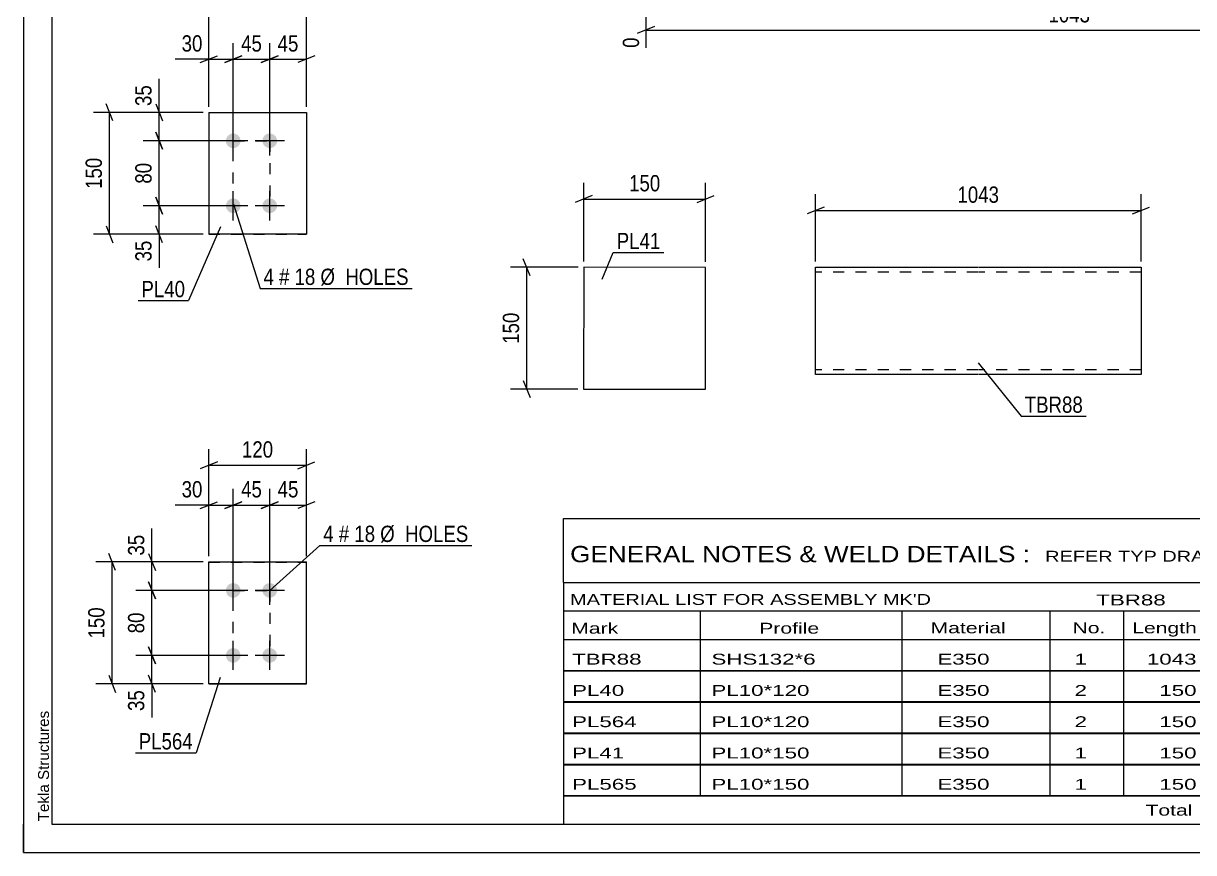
# Model space of a CAD drawing. Header units: millimetres. Extents: x 0 to 420, y 0 to 297.
# Drawn here: x 0 to 205.8, y 0 to 145.8 of the extents above; entities that cross this region are included whole.
import ezdxf

# ---------------------------------------------------------------- set-up
doc = ezdxf.new("R2010")
doc.units = ezdxf.units.MM
doc.linetypes.add('DXK_LINE_DOT2', pattern=[3.9198, 1.9599, -1.9599])
doc.styles.add('Arial', font='ARIAL.TTF', dxfattribs={"height": 0.2})
doc.styles.add('Arial Narrow', font='ARIALN.TTF', dxfattribs={"height": 0.2})

# ---------------------------------------------------------------- blocks, each defined once
blk = doc.blocks.new('Unknown-585758411-1128')
at = {"color": 5, "linetype": 'Continuous'}
for p, q in [((0, 297), (0, 0)), ((5, 292), (5, 5)), ((0, 0), (0, 5)), ((5, 5), (415, 5)), ((0, 0), (420, 0))]:
    blk.add_line(p, q, dxfattribs=at)
at = {"color": 174, "linetype": 'Continuous', "style": 'Arial'}
blk.add_text('Tekla Structures', height=1.9102, rotation=90, dxfattribs=at).set_placement((4.5, 5.5))
blk = doc.blocks.new('Part-585758411-1271 - 1220')
at = {"color": 2, "linetype": 'Continuous'}
for p, q in [((32.61, 51.11), (49.76, 51.11)), ((32.61, 29.68), (32.61, 51.11)), ((49.76, 29.68), (49.76, 51.11)), ((32.61, 29.68), (49.76, 29.68)), ((49.76, 29.68), (32.61, 29.68))]:
    blk.add_line(p, q, dxfattribs=at)
at = {"color": 7, "linetype": 'DXK_LINE_DOT2'}
for p, q in [((32.61, 51.1), (49.76, 51.1)), ((49.76, 51.1), (49.76, 51.11)), ((32.61, 29.68), (32.61, 29.68)), ((32.61, 29.68), (32.61, 29.68)), ((49.76, 29.68), (49.76, 29.68)), ((49.76, 29.68), (49.76, 29.68))]:
    blk.add_line(p, q, dxfattribs=at)
blk = doc.blocks.new('Bolt-585758411-1256 - 1220')
at = {"linetype": 'Continuous'}
for points in [[(36.9, 44.82), (36.63, 44.85), (36.38, 44.93), (36.14, 45.07), (35.94, 45.25), (35.79, 45.46), (35.68, 45.71), (35.62, 45.97), (35.62, 46.24), (35.68, 46.5), (35.79, 46.75), (35.94, 46.97), (36.14, 47.15), (36.38, 47.28), (36.63, 47.36), (36.9, 47.39), (37.17, 47.36), (37.42, 47.28), (37.65, 47.15), (37.85, 46.97), (38.01, 46.75), (38.12, 46.5), (38.18, 46.24), (38.18, 45.97), (38.12, 45.71), (38.01, 45.46), (37.85, 45.25), (37.65, 45.07), (37.42, 44.93), (37.17, 44.85)], [(43.33, 44.82), (43.06, 44.85), (42.8, 44.93), (42.57, 45.07), (42.37, 45.25), (42.21, 45.46), (42.1, 45.71), (42.05, 45.97), (42.05, 46.24), (42.1, 46.5), (42.21, 46.75), (42.37, 46.97), (42.57, 47.15), (42.8, 47.28), (43.06, 47.36), (43.33, 47.39), (43.59, 47.36), (43.85, 47.28), (44.08, 47.15), (44.28, 46.97), (44.44, 46.75), (44.55, 46.5), (44.61, 46.24), (44.61, 45.97), (44.55, 45.71), (44.44, 45.46), (44.28, 45.25), (44.08, 45.07), (43.85, 44.93), (43.59, 44.85)], [(36.9, 33.39), (36.63, 33.42), (36.38, 33.5), (36.14, 33.64), (35.94, 33.82), (35.79, 34.03), (35.68, 34.28), (35.62, 34.54), (35.62, 34.81), (35.68, 35.07), (35.79, 35.32), (35.94, 35.54), (36.14, 35.72), (36.38, 35.85), (36.63, 35.93), (36.9, 35.96), (37.17, 35.93), (37.42, 35.85), (37.65, 35.72), (37.85, 35.54), (38.01, 35.32), (38.12, 35.07), (38.18, 34.81), (38.18, 34.54), (38.12, 34.28), (38.01, 34.03), (37.85, 33.82), (37.65, 33.64), (37.42, 33.5), (37.17, 33.42)], [(43.33, 33.39), (43.06, 33.42), (42.8, 33.5), (42.57, 33.64), (42.37, 33.82), (42.21, 34.03), (42.1, 34.28), (42.05, 34.54), (42.05, 34.81), (42.1, 35.07), (42.21, 35.32), (42.37, 35.54), (42.57, 35.72), (42.8, 35.85), (43.06, 35.93), (43.33, 35.96), (43.59, 35.93), (43.85, 35.85), (44.08, 35.72), (44.28, 35.54), (44.44, 35.32), (44.55, 35.07), (44.61, 34.81), (44.61, 34.54), (44.55, 34.28), (44.44, 34.03), (44.28, 33.82), (44.08, 33.64), (43.85, 33.5), (43.59, 33.42)]]:
    blk.add_hatch(color=1, dxfattribs=at).paths.add_polyline_path(points)
at = {"color": 1, "linetype": 'Continuous'}
for p, q in [((36.9, 43.54), (36.9, 48.68)), ((43.33, 43.54), (43.33, 48.68)), ((39.47, 46.11), (34.33, 46.11)), ((45.9, 46.11), (40.76, 46.11)), ((36.9, 32.11), (36.9, 37.25)), ((43.33, 32.11), (43.33, 37.25)), ((39.47, 34.68), (34.33, 34.68)), ((45.9, 34.68), (40.76, 34.68))]:
    blk.add_line(p, q, dxfattribs=at)
blk = doc.blocks.new('Bolt-585758411-1571 - 1565')
at = {"linetype": 'Continuous'}
for points in [[(36.9, 126.46), (37.17, 126.43), (37.42, 126.34), (37.65, 126.21), (37.85, 126.03), (38.01, 125.81), (38.12, 125.57), (38.18, 125.3), (38.18, 125.04), (38.12, 124.77), (38.01, 124.53), (37.85, 124.31), (37.65, 124.13), (37.42, 124), (37.17, 123.91), (36.9, 123.88), (36.63, 123.91), (36.38, 124), (36.14, 124.13), (35.94, 124.31), (35.79, 124.53), (35.68, 124.77), (35.62, 125.04), (35.62, 125.3), (35.68, 125.57), (35.79, 125.81), (35.94, 126.03), (36.14, 126.21), (36.38, 126.34), (36.63, 126.43)], [(43.33, 126.46), (43.59, 126.43), (43.85, 126.34), (44.08, 126.21), (44.28, 126.03), (44.44, 125.81), (44.55, 125.57), (44.61, 125.3), (44.61, 125.04), (44.55, 124.77), (44.44, 124.53), (44.28, 124.31), (44.08, 124.13), (43.85, 124), (43.59, 123.91), (43.33, 123.88), (43.06, 123.91), (42.8, 124), (42.57, 124.13), (42.37, 124.31), (42.21, 124.53), (42.1, 124.77), (42.05, 125.04), (42.05, 125.3), (42.1, 125.57), (42.21, 125.81), (42.37, 126.03), (42.57, 126.21), (42.8, 126.34), (43.06, 126.43)], [(36.9, 115.03), (37.17, 115), (37.42, 114.92), (37.65, 114.78), (37.85, 114.6), (38.01, 114.38), (38.12, 114.14), (38.18, 113.88), (38.18, 113.61), (38.12, 113.34), (38.01, 113.1), (37.85, 112.88), (37.65, 112.7), (37.42, 112.57), (37.17, 112.48), (36.9, 112.46), (36.63, 112.48), (36.38, 112.57), (36.14, 112.7), (35.94, 112.88), (35.79, 113.1), (35.68, 113.34), (35.62, 113.61), (35.62, 113.88), (35.68, 114.14), (35.79, 114.38), (35.94, 114.6), (36.14, 114.78), (36.38, 114.92), (36.63, 115)], [(43.33, 115.03), (43.59, 115), (43.85, 114.92), (44.08, 114.78), (44.28, 114.6), (44.44, 114.38), (44.55, 114.14), (44.61, 113.88), (44.61, 113.61), (44.55, 113.34), (44.44, 113.1), (44.28, 112.88), (44.08, 112.7), (43.85, 112.57), (43.59, 112.48), (43.33, 112.46), (43.06, 112.48), (42.8, 112.57), (42.57, 112.7), (42.37, 112.88), (42.21, 113.1), (42.1, 113.34), (42.05, 113.61), (42.05, 113.88), (42.1, 114.14), (42.21, 114.38), (42.37, 114.6), (42.57, 114.78), (42.8, 114.92), (43.06, 115)]]:
    blk.add_hatch(color=1, dxfattribs=at).paths.add_polyline_path(points)
at = {"color": 1, "linetype": 'Continuous'}
for p, q in [((36.9, 122.6), (36.9, 127.74)), ((43.33, 122.6), (43.33, 127.74)), ((39.47, 125.17), (34.33, 125.17)), ((45.9, 125.17), (40.76, 125.17)), ((36.9, 111.17), (36.9, 116.31)), ((43.33, 111.17), (43.33, 116.31)), ((39.47, 113.74), (34.33, 113.74)), ((45.9, 113.74), (40.76, 113.74))]:
    blk.add_line(p, q, dxfattribs=at)
blk = doc.blocks.new('Part-585758411-1586 - 1565')
at = {"color": 2, "linetype": 'Continuous'}
for p, q in [((32.61, 130.17), (49.76, 130.17)), ((32.61, 130.17), (49.76, 130.17)), ((32.61, 130.17), (32.61, 108.74)), ((49.76, 130.17), (49.76, 108.74)), ((49.76, 108.74), (32.61, 108.74))]:
    blk.add_line(p, q, dxfattribs=at)
at = {"color": 7, "linetype": 'DXK_LINE_DOT2'}
for p, q in [((32.61, 130.17), (32.61, 130.17)), ((32.61, 130.17), (32.61, 130.17)), ((49.76, 130.17), (49.76, 130.17)), ((49.76, 130.17), (49.76, 130.17)), ((32.61, 108.74), (49.76, 108.74)), ((32.61, 108.74), (32.61, 108.74))]:
    blk.add_line(p, q, dxfattribs=at)
blk = doc.blocks.new('Part-585758411-1541 - 1525')
at = {"color": 2, "linetype": 'Continuous'}
for p, q in [((98.55, 102.93), (98.52, 81.5)), ((119.98, 102.9), (98.55, 102.93)), ((119.95, 81.47), (119.98, 102.9)), ((98.52, 81.5), (119.95, 81.47))]:
    blk.add_line(p, q, dxfattribs=at)
blk = doc.blocks.new('Part-585758411-1432 - 1410')
at = {"color": 2, "linetype": 'Continuous'}
for p, q in [((139.31, 84.2), (139.31, 102.92)), ((139.31, 102.92), (167.88, 102.92)), ((167.98, 102.92), (196.55, 102.92)), ((196.55, 102.92), (196.55, 84.07)), ((139.31, 84.07), (139.31, 84.2)), ((167.88, 84.07), (139.31, 84.07)), ((196.55, 84.07), (167.98, 84.07))]:
    blk.add_line(p, q, dxfattribs=at)
at = {"color": 7, "linetype": 'DXK_LINE_DOT2'}
for p, q in [((167.88, 102.07), (139.31, 102.07)), ((196.55, 102.07), (167.98, 102.07)), ((139.31, 84.92), (139.31, 84.99)), ((167.88, 84.92), (139.31, 84.92)), ((196.55, 84.92), (167.98, 84.92)), ((196.55, 84.92), (196.55, 84.99))]:
    blk.add_line(p, q, dxfattribs=at)
blk = doc.blocks.new('Rectangle-585758411-1393 - 1220')
at = {"color": 1, "linetype": 'DXK_LINE_DOT2'}
blk.add_lwpolyline([(36.9, 46.11), (43.33, 46.11), (43.33, 34.68), (36.9, 34.68), (36.9, 46.11)], close=True, dxfattribs=at)
blk = doc.blocks.new('Rectangle-585758411-1701 - 1565')
at = {"color": 1, "linetype": 'DXK_LINE_DOT2'}
blk.add_lwpolyline([(36.9, 125.17), (43.33, 125.17), (43.33, 113.74), (36.9, 113.74), (36.9, 125.17)], close=True, dxfattribs=at)
blk = doc.blocks.new('StraightDimension-585758411-1380 - 1220')
at = {"color": 7, "linetype": 'Continuous'}
for p, q in [((32.61, 52.11), (32.61, 63.96)), ((36.9, 47.11), (36.9, 63.96)), ((31.11, 60.51), (34.11, 61.71)), ((32.61, 61.11), (36.9, 61.11)), ((38.4, 61.71), (35.4, 60.51))]:
    blk.add_line(p, q, dxfattribs=at)
at = {"color": 0}
blk.add_wipeout([(32.09, 61.86), (32.09, 66.06), (27.23, 66.06), (27.23, 61.86)], dxfattribs=at)
at = {"color": 7, "linetype": 'Continuous'}
blk.add_line((32.61, 61.11), (26.71, 61.11), dxfattribs=at)
blk.add_line((32.61, 61.11), (26.71, 61.11), dxfattribs=at)
at = {"color": 3, "style": 'Arial Narrow'}
blk.add_text('30', height=2.863, dxfattribs=at).set_placement((27.83, 62.46))
blk = doc.blocks.new('StraightDimension-585758411-1274 - 1220')
at = {"color": 7, "linetype": 'Continuous'}
for p, q in [((32.61, 52.11), (32.61, 70.96)), ((49.76, 52.11), (49.76, 70.96)), ((34.11, 68.71), (31.11, 67.51)), ((32.61, 68.11), (49.76, 68.11)), ((48.26, 67.51), (51.26, 68.71))]:
    blk.add_line(p, q, dxfattribs=at)
at = {"color": 0}
blk.add_wipeout([(44.53, 68.86), (44.53, 73.06), (37.84, 73.06), (37.84, 68.86)], dxfattribs=at)
at = {"color": 3, "style": 'Arial Narrow'}
blk.add_text('120', height=2.863, dxfattribs=at).set_placement((38.44, 69.46))
blk = doc.blocks.new('StraightDimension-585758411-1299 - 1220')
at = {"color": 7, "linetype": 'Continuous'}
for p, q in [((16.21, 49.61), (15.01, 52.61)), ((31.61, 51.11), (12.76, 51.11)), ((15.61, 29.68), (15.61, 51.11)), ((15.01, 31.18), (16.21, 28.18)), ((31.61, 29.68), (12.76, 29.68))]:
    blk.add_line(p, q, dxfattribs=at)
at = {"color": 0}
blk.add_wipeout([(14.86, 43.74), (10.66, 43.74), (10.66, 37.05), (14.86, 37.05)], dxfattribs=at)
at = {"color": 3, "style": 'Arial Narrow'}
blk.add_text('150', height=2.863, rotation=90.0002, dxfattribs=at).set_placement((14.26, 37.65))
blk = doc.blocks.new('StraightDimension-585758411-1317 - 1220')
at = {"color": 7, "linetype": 'Continuous'}
for p, q in [((22.01, 36.18), (23.21, 33.18)), ((35.9, 34.68), (19.76, 34.68)), ((22.61, 29.68), (22.61, 34.68)), ((23.21, 28.18), (22.01, 31.18)), ((31.61, 29.68), (19.76, 29.68))]:
    blk.add_line(p, q, dxfattribs=at)
at = {"color": 0}
blk.add_wipeout([(21.86, 29.16), (17.66, 29.16), (17.66, 24.3), (21.86, 24.3)], dxfattribs=at)
at = {"color": 7, "linetype": 'Continuous'}
blk.add_line((22.61, 29.68), (22.61, 23.78), dxfattribs=at)
blk.add_line((22.61, 29.68), (22.61, 23.78), dxfattribs=at)
at = {"color": 3, "style": 'Arial Narrow'}
blk.add_text('35', height=2.863, rotation=90.0002, dxfattribs=at).set_placement((21.26, 24.9))
blk = doc.blocks.new('StraightDimension-585758411-1330 - 1220')
at = {"color": 7, "linetype": 'Continuous'}
for p, q in [((22.01, 47.61), (23.21, 44.61)), ((35.9, 46.11), (19.76, 46.11)), ((22.61, 34.68), (22.61, 46.11)), ((23.21, 33.18), (22.01, 36.18)), ((35.9, 34.68), (19.76, 34.68))]:
    blk.add_line(p, q, dxfattribs=at)
at = {"color": 0}
blk.add_wipeout([(21.86, 42.82), (17.66, 42.82), (17.66, 37.96), (21.86, 37.96)], dxfattribs=at)
at = {"color": 3, "style": 'Arial Narrow'}
blk.add_text('80', height=2.863, rotation=90.0002, dxfattribs=at).set_placement((21.26, 38.56))
blk = doc.blocks.new('StraightDimension-585758411-1340 - 1220')
at = {"color": 7, "linetype": 'Continuous'}
for p, q in [((22.01, 52.61), (23.21, 49.61)), ((31.61, 51.11), (19.76, 51.11)), ((22.61, 46.11), (22.61, 51.11)), ((23.21, 44.61), (22.01, 47.61)), ((35.9, 46.11), (19.76, 46.11))]:
    blk.add_line(p, q, dxfattribs=at)
at = {"color": 0}
blk.add_wipeout([(21.86, 56.49), (17.66, 56.49), (17.66, 51.63), (21.86, 51.63)], dxfattribs=at)
at = {"color": 7, "linetype": 'Continuous'}
blk.add_line((22.61, 51.11), (22.61, 57.02), dxfattribs=at)
blk.add_line((22.61, 51.11), (22.61, 57.02), dxfattribs=at)
at = {"color": 3, "style": 'Arial Narrow'}
blk.add_text('35', height=2.863, rotation=90.0002, dxfattribs=at).set_placement((21.26, 52.23))
blk = doc.blocks.new('StraightDimension-585758411-1354 - 1220')
at = {"color": 7, "linetype": 'Continuous'}
for p, q in [((43.33, 47.11), (43.33, 63.96)), ((49.76, 52.11), (49.76, 63.96)), ((41.83, 60.51), (44.83, 61.71)), ((43.33, 61.11), (49.76, 61.11)), ((51.26, 61.71), (48.26, 60.51))]:
    blk.add_line(p, q, dxfattribs=at)
at = {"color": 0}
blk.add_wipeout([(48.97, 61.86), (48.97, 66.06), (44.11, 66.06), (44.11, 61.86)], dxfattribs=at)
at = {"color": 3, "style": 'Arial Narrow'}
blk.add_text('45', height=2.863, dxfattribs=at).set_placement((44.71, 62.46))
blk = doc.blocks.new('StraightDimension-585758411-1370 - 1220')
at = {"color": 7, "linetype": 'Continuous'}
for p, q in [((36.9, 47.11), (36.9, 63.96)), ((43.33, 47.11), (43.33, 63.96)), ((35.4, 60.51), (38.4, 61.71)), ((36.9, 61.11), (43.33, 61.11)), ((44.83, 61.71), (41.83, 60.51))]:
    blk.add_line(p, q, dxfattribs=at)
at = {"color": 0}
blk.add_wipeout([(42.54, 61.86), (42.54, 66.06), (37.69, 66.06), (37.69, 61.86)], dxfattribs=at)
at = {"color": 3, "style": 'Arial Narrow'}
blk.add_text('45', height=2.863, dxfattribs=at).set_placement((38.29, 62.46))
blk = doc.blocks.new('StraightDimension-585758411-1588 - 1565')
at = {"color": 7, "linetype": 'Continuous'}
for p, q in [((32.61, 131.17), (32.61, 150.84)), ((49.76, 131.17), (49.76, 150.84)), ((34.11, 148.59), (31.11, 147.39)), ((48.26, 147.39), (51.26, 148.59)), ((32.61, 147.99), (49.76, 147.99))]:
    blk.add_line(p, q, dxfattribs=at)
at = {"color": 0}
blk.add_wipeout([(44.53, 148.74), (44.53, 152.94), (37.84, 152.94), (37.84, 148.74)], dxfattribs=at)
at = {"color": 3, "style": 'Arial Narrow'}
blk.add_text('120', height=2.863, dxfattribs=at).set_placement((38.44, 149.34))
blk = doc.blocks.new('StraightDimension-585758411-1688 - 1565')
at = {"color": 7, "linetype": 'Continuous'}
for p, q in [((31.61, 130.17), (21.04, 130.17)), ((23.29, 131.67), (24.49, 128.67)), ((23.89, 125.17), (23.89, 130.17)), ((24.49, 123.67), (23.29, 126.67)), ((35.9, 125.17), (21.04, 125.17))]:
    blk.add_line(p, q, dxfattribs=at)
at = {"color": 0}
blk.add_wipeout([(23.14, 135.55), (18.94, 135.55), (18.94, 130.69), (23.14, 130.69)], dxfattribs=at)
at = {"color": 7, "linetype": 'Continuous'}
blk.add_line((23.89, 130.17), (23.89, 136.08), dxfattribs=at)
blk.add_line((23.89, 130.17), (23.89, 136.08), dxfattribs=at)
at = {"color": 3, "style": 'Arial Narrow'}
blk.add_text('35', height=2.863, rotation=90.0002, dxfattribs=at).set_placement((22.54, 131.29))
blk = doc.blocks.new('StraightDimension-585758411-1624 - 1565')
at = {"color": 7, "linetype": 'Continuous'}
for p, q in [((36.9, 126.17), (36.9, 142.36)), ((43.33, 126.17), (43.33, 142.36)), ((35.4, 138.91), (38.4, 140.11)), ((44.83, 140.11), (41.83, 138.91)), ((36.9, 139.51), (43.33, 139.51))]:
    blk.add_line(p, q, dxfattribs=at)
at = {"color": 0}
blk.add_wipeout([(42.54, 140.26), (42.54, 144.46), (37.69, 144.46), (37.69, 140.26)], dxfattribs=at)
at = {"color": 3, "style": 'Arial Narrow'}
blk.add_text('45', height=2.863, dxfattribs=at).set_placement((38.29, 140.86))
blk = doc.blocks.new('StraightDimension-585758411-1608 - 1565')
at = {"color": 7, "linetype": 'Continuous'}
for p, q in [((43.33, 126.17), (43.33, 142.36)), ((49.76, 131.17), (49.76, 142.36)), ((41.83, 138.91), (44.83, 140.11)), ((51.26, 140.11), (48.26, 138.91)), ((43.33, 139.51), (49.76, 139.51))]:
    blk.add_line(p, q, dxfattribs=at)
at = {"color": 0}
blk.add_wipeout([(48.97, 140.26), (48.97, 144.46), (44.11, 144.46), (44.11, 140.26)], dxfattribs=at)
at = {"color": 3, "style": 'Arial Narrow'}
blk.add_text('45', height=2.863, dxfattribs=at).set_placement((44.71, 140.86))
blk = doc.blocks.new('StraightDimension-585758411-1634 - 1565')
at = {"color": 7, "linetype": 'Continuous'}
for p, q in [((32.61, 131.17), (32.61, 142.36)), ((36.9, 126.17), (36.9, 142.36)), ((31.11, 138.91), (34.11, 140.11)), ((38.4, 140.11), (35.4, 138.91)), ((32.61, 139.51), (36.9, 139.51))]:
    blk.add_line(p, q, dxfattribs=at)
at = {"color": 0}
blk.add_wipeout([(32.09, 140.26), (32.09, 144.46), (27.23, 144.46), (27.23, 140.26)], dxfattribs=at)
at = {"color": 7, "linetype": 'Continuous'}
blk.add_line((32.61, 139.51), (26.71, 139.51), dxfattribs=at)
blk.add_line((32.61, 139.51), (26.71, 139.51), dxfattribs=at)
at = {"color": 3, "style": 'Arial Narrow'}
blk.add_text('30', height=2.863, dxfattribs=at).set_placement((27.83, 140.86))
blk = doc.blocks.new('StraightDimension-585758411-1648 - 1565')
at = {"color": 7, "linetype": 'Continuous'}
for p, q in [((31.61, 130.17), (12.3, 130.17)), ((15.75, 128.67), (14.55, 131.67)), ((15.15, 108.74), (15.15, 130.17)), ((14.55, 110.24), (15.75, 107.24)), ((31.61, 108.74), (12.3, 108.74))]:
    blk.add_line(p, q, dxfattribs=at)
at = {"color": 0}
blk.add_wipeout([(14.4, 122.8), (10.2, 122.8), (10.2, 116.11), (14.4, 116.11)], dxfattribs=at)
at = {"color": 3, "style": 'Arial Narrow'}
blk.add_text('150', height=2.863, rotation=90.0002, dxfattribs=at).set_placement((13.8, 116.71))
blk = doc.blocks.new('StraightDimension-585758411-1665 - 1565')
at = {"color": 7, "linetype": 'Continuous'}
for p, q in [((35.9, 113.74), (21.04, 113.74)), ((23.29, 115.24), (24.49, 112.24)), ((23.89, 108.74), (23.89, 113.74)), ((24.49, 107.24), (23.29, 110.24)), ((31.61, 108.74), (21.04, 108.74))]:
    blk.add_line(p, q, dxfattribs=at)
at = {"color": 0}
blk.add_wipeout([(23.14, 108.22), (18.94, 108.22), (18.94, 103.36), (23.14, 103.36)], dxfattribs=at)
at = {"color": 7, "linetype": 'Continuous'}
blk.add_line((23.89, 108.74), (23.89, 102.83), dxfattribs=at)
blk.add_line((23.89, 108.74), (23.89, 102.83), dxfattribs=at)
at = {"color": 3, "style": 'Arial Narrow'}
blk.add_text('35', height=2.863, rotation=90.0002, dxfattribs=at).set_placement((22.54, 103.96))
blk = doc.blocks.new('StraightDimension-585758411-1678 - 1565')
at = {"color": 7, "linetype": 'Continuous'}
for p, q in [((23.29, 126.67), (24.49, 123.67)), ((35.9, 125.17), (21.04, 125.17)), ((23.89, 113.74), (23.89, 125.17)), ((35.9, 113.74), (21.04, 113.74)), ((24.49, 112.24), (23.29, 115.24))]:
    blk.add_line(p, q, dxfattribs=at)
at = {"color": 0}
blk.add_wipeout([(23.14, 121.88), (18.94, 121.88), (18.94, 117.03), (23.14, 117.03)], dxfattribs=at)
at = {"color": 3, "style": 'Arial Narrow'}
blk.add_text('80', height=2.863, rotation=90.0002, dxfattribs=at).set_placement((22.54, 117.63))
blk = doc.blocks.new('StraightDimension-585758411-2192 - 1923')
at = {"color": 7, "linetype": 'Continuous'}
for p, q in [((109.47, 158.81), (109.47, 141.51)), ((258.4, 158.81), (258.4, 136.02)), ((110.97, 145.24), (107.97, 144.04)), ((109.47, 144.64), (258.4, 144.64)), ((256.9, 144.04), (259.9, 145.24))]:
    blk.add_line(p, q, dxfattribs=at)
at = {"color": 0}
blk.add_wipeout([(188.19, 145.39), (188.19, 149.59), (179.68, 149.59), (179.68, 145.39)], dxfattribs=at)
at = {"color": 0, "linetype": 'Continuous'}
for points in [[(108.87, 143.94), (104.67, 143.94), (104.67, 140.91), (108.87, 140.91)], [(257.8, 143.94), (253.6, 143.94), (253.6, 135.42), (257.8, 135.42)]]:
    blk.add_wipeout(points, dxfattribs=at)
at = {"color": 3, "style": 'Arial Narrow'}
blk.add_text('1043', height=2.863, dxfattribs=at).set_placement((180.28, 145.99))
at = {"color": 3, "linetype": 'Continuous', "style": 'Arial Narrow'}
for s, height, p in [('0', 2.86, (108.27, 141.51)), ('1043', 2.863, (257.2, 136.02))]:
    blk.add_text(s, height=height, rotation=90.0002, dxfattribs=at).set_placement(p)
blk = doc.blocks.new('StraightDimension-585758411-1543 - 1525')
at = {"color": 7, "linetype": 'Continuous'}
for p, q in [((98.55, 103.93), (98.55, 117.78)), ((119.98, 103.9), (119.98, 117.78)), ((100.05, 115.53), (97.05, 114.33)), ((118.48, 114.33), (121.48, 115.53)), ((98.55, 114.93), (119.98, 114.93))]:
    blk.add_line(p, q, dxfattribs=at)
at = {"color": 0}
blk.add_wipeout([(112.61, 115.68), (112.61, 119.88), (105.92, 119.88), (105.92, 115.68)], dxfattribs=at)
at = {"color": 3, "style": 'Arial Narrow'}
blk.add_text('150', height=2.863, dxfattribs=at).set_placement((106.52, 116.28))
blk = doc.blocks.new('StraightDimension-585758411-1554 - 1525')
at = {"color": 7, "linetype": 'Continuous'}
for p, q in [((97.55, 102.93), (85.67, 102.93)), ((89.12, 101.43), (87.92, 104.43)), ((88.52, 81.5), (88.52, 102.93)), ((87.92, 83), (89.12, 80)), ((97.52, 81.5), (85.67, 81.5))]:
    blk.add_line(p, q, dxfattribs=at)
at = {"color": 0}
blk.add_wipeout([(87.77, 95.56), (83.57, 95.56), (83.57, 88.87), (87.77, 88.87)], dxfattribs=at)
at = {"color": 3, "style": 'Arial Narrow'}
blk.add_text('150', height=2.863, rotation=90.0002, dxfattribs=at).set_placement((87.17, 89.47))
blk = doc.blocks.new('StraightDimension-585758411-1510 - 1410')
at = {"color": 7, "linetype": 'Continuous'}
for p, q in [((139.31, 103.92), (139.31, 115.77)), ((196.55, 103.92), (196.55, 115.77)), ((140.81, 113.52), (137.81, 112.32)), ((195.05, 112.32), (198.05, 113.52)), ((139.31, 112.92), (196.55, 112.92))]:
    blk.add_line(p, q, dxfattribs=at)
at = {"color": 0}
blk.add_wipeout([(172.19, 113.67), (172.19, 117.87), (163.67, 117.87), (163.67, 113.67)], dxfattribs=at)
at = {"color": 3, "style": 'Arial Narrow'}
blk.add_text('1043', height=2.863, dxfattribs=at).set_placement((164.27, 114.27))
blk = doc.blocks.new('Unknown-585758411-3396')
at = {"color": 7, "linetype": 'Continuous'}
for p, q in [((95, 58.75), (255, 58.75)), ((95, 47.5), (95, 58.75)), ((255, 58.75), (255, 47.5)), ((95, 47.5), (255, 47.5)), ((95, 47.5), (95, 42.5)), ((255, 47.5), (255, 42.5)), ((95, 42.5), (255, 42.5)), ((95, 42.5), (95, 37.5)), ((119, 42.5), (119, 37.5)), ((154.5, 42.5), (154.5, 37.5)), ((180.5, 42.5), (180.5, 37.5)), ((193.5, 42.5), (193.5, 37.5)), ((211, 42.5), (211, 37.5)), ((233, 42.5), (233, 37.5)), ((255, 42.5), (255, 37.5)), ((95, 37.5), (255, 37.5)), ((95, 37.45), (95, 32.05)), ((95, 37.45), (255, 37.45)), ((119, 37.5), (119, 32)), ((154.5, 37.5), (154.5, 32)), ((180.5, 37.5), (180.5, 32)), ((193.5, 37.5), (193.5, 32)), ((211, 37.5), (211, 32)), ((233, 37.5), (233, 32)), ((255, 37.45), (255, 32.05)), ((95, 32.05), (255, 32.05)), ((95, 31.95), (95, 26.55)), ((95, 31.95), (255, 31.95)), ((119, 32), (119, 26.5)), ((154.5, 32), (154.5, 26.5)), ((180.5, 32), (180.5, 26.5)), ((193.5, 32), (193.5, 26.5)), ((211, 32), (211, 26.5)), ((233, 32), (233, 26.5)), ((255, 31.95), (255, 26.55)), ((95, 26.55), (255, 26.55)), ((95, 26.45), (95, 21.05)), ((95, 26.45), (255, 26.45)), ((119, 26.5), (119, 21)), ((154.5, 26.5), (154.5, 21)), ((180.5, 26.5), (180.5, 21)), ((193.5, 26.5), (193.5, 21)), ((211, 26.5), (211, 21)), ((233, 26.5), (233, 21)), ((255, 26.45), (255, 21.05)), ((95, 21.05), (255, 21.05)), ((95, 20.95), (95, 15.55)), ((95, 20.95), (255, 20.95)), ((119, 21), (119, 15.5)), ((154.5, 21), (154.5, 15.5)), ((180.5, 21), (180.5, 15.5)), ((193.5, 21), (193.5, 15.5)), ((211, 21), (211, 15.5)), ((233, 21), (233, 15.5)), ((255, 20.95), (255, 15.55)), ((95, 15.55), (255, 15.55)), ((95, 15.45), (95, 10.05)), ((95, 15.45), (255, 15.45)), ((119, 15.5), (119, 10)), ((154.5, 15.5), (154.5, 10)), ((180.5, 15.5), (180.5, 10)), ((193.5, 15.5), (193.5, 10)), ((211, 15.5), (211, 10)), ((233, 15.5), (233, 10)), ((255, 15.45), (255, 10.05)), ((95, 10.05), (255, 10.05)), ((95, 10), (255, 10)), ((95, 10), (95, 5)), ((211, 10), (211, 5)), ((233, 10), (233, 5)), ((255, 10), (255, 5)), ((95, 5), (255, 5))]:
    blk.add_line(p, q, dxfattribs=at)
at = {"color": 7, "style": 'Arial Narrow'}
for s, height, width, p in [('GENERAL NOTES & WELD DETAILS :', 2.8633, 1.4, (96.15, 51.06)), ('REFER TYP DRAWING TYP-01', 1.9089, 1.6, (179.7, 51.16)), ("MATERIAL LIST FOR ASSEMBLY MK'D", 1.9089, 1.6, (96.15, 43.56)), ('TBR88', 1.909, 1.794707, (188.68, 43.47)), ('1', 1.91, 1.794707, (217.08, 43.56)), ('No. Required', 1.9089, 1.6, (226.41, 43.56)), ('Mark', 1.909, 1.7, (96.34, 38.5)), ('Profile', 1.909, 1.7, (129.41, 38.5)), ('Material', 1.909, 1.7, (159.54, 38.56)), ('No.', 1.909, 1.7, (184.5, 38.56)), ('Length', 1.909, 1.7, (195, 38.56)), ('Area', 1.909, 1.7, (217.5, 38.56)), ('Weight', 1.909, 1.7, (237, 38.56))]:
    blk.add_text(s, height=height, dxfattribs=dict(at, width=width)).set_placement(p)
at = {"color": 7, "linetype": 'Continuous', "style": 'Arial Narrow'}
for s, height, width, p in [('TBR88', 1.909, 1.794707, (96.5, 33.06)), ('SHS132*6', 1.909, 1.794707, (121, 33.06)), ('E350', 1.909, 1.794707, (160.74, 33.06)), ('1043', 1.909, 1.794707, (197.58, 33.06)), ('0.6', 1.909, 1.794707, (221.32, 33.06)), ('24.7', 1.909, 1.794707, (240.14, 33.06)), ('1', 1.91, 1.794707, (184.86, 33.06)), ('PL40', 1.909, 1.794707, (96.5, 27.56)), ('PL10*120', 1.909, 1.794707, (121, 27.56)), ('E350', 1.909, 1.794707, (160.74, 27.56)), ('2', 1.91, 1.794707, (184.86, 27.56)), ('150', 1.909, 1.794707, (199.77, 27.56)), ('0.0', 1.909, 1.794707, (221.32, 27.56)), ('2.8', 1.909, 1.794707, (242.33, 27.56)), ('PL564', 1.909, 1.794707, (96.5, 22.06)), ('PL10*120', 1.909, 1.794707, (121, 22.06)), ('E350', 1.909, 1.794707, (160.74, 22.06)), ('2', 1.91, 1.794707, (184.86, 22.06)), ('150', 1.909, 1.794707, (199.77, 22.06)), ('0.0', 1.909, 1.794707, (221.32, 22.06)), ('2.8', 1.909, 1.794707, (242.33, 22.06)), ('PL41', 1.909, 1.794707, (96.5, 16.56)), ('PL10*150', 1.909, 1.794707, (121, 16.56)), ('E350', 1.909, 1.794707, (160.74, 16.56)), ('1', 1.91, 1.794707, (184.86, 16.56)), ('150', 1.909, 1.794707, (199.77, 16.56)), ('0.1', 1.909, 1.794707, (221.32, 16.56)), ('1.8', 1.909, 1.794707, (242.33, 16.56)), ('PL565', 1.909, 1.794707, (96.5, 11.06)), ('PL10*150', 1.909, 1.794707, (121, 11.06)), ('E350', 1.909, 1.794707, (160.74, 11.06)), ('1', 1.91, 1.794707, (184.86, 11.06)), ('150', 1.909, 1.794707, (199.77, 11.06)), ('0.1', 1.909, 1.794707, (221.32, 11.06)), ('1.8', 1.909, 1.794707, (242.33, 11.06)), ('Total', 1.909, 1.7, (197.33, 6.5)), ('0.8', 1.909, 1.794707, (220.83, 6.5)), ('33.9', 1.909, 1.794707, (240.14, 6.5))]:
    blk.add_text(s, height=height, dxfattribs=dict(at, width=width)).set_placement(p)
blk = doc.blocks.new('Mark-585758411-1267 - 1220')
at = {"color": 0}
blk.add_wipeout([(29.79, 18.14), (29.79, 21.14), (20.29, 21.14), (20.29, 18.14)], dxfattribs=at)
blk.add_wipeout([(29.79, 18.14), (29.79, 21.14), (20.29, 21.14), (20.29, 18.14)], dxfattribs=at)
at = {"color": 30, "linetype": 'Continuous'}
for p in [(34.61, 30.79), (19.69, 17.54)]:
    blk.add_line(p, (30.39, 17.54), dxfattribs=at)
at = {"color": 3, "style": 'Arial Narrow'}
blk.add_text('PL564', height=2.863, dxfattribs=at).set_placement((20.29, 18.14))
blk = doc.blocks.new('Mark-585758411-1251 - 1220')
at = {"color": 0}
blk.add_wipeout([(54.57, 54.62), (54.57, 57.62), (52.74, 57.62), (52.74, 54.62)], dxfattribs=at)
blk.add_wipeout([(54.57, 54.62), (54.57, 57.62), (52.74, 57.62), (52.74, 54.62)], dxfattribs=at)
at = {"color": 7, "linetype": 'Continuous'}
blk.add_line((43.33, 46.11), (52.14, 54.02), dxfattribs=at)
at = {"color": 0}
blk.add_wipeout([(57.3, 54.62), (57.3, 57.62), (55.47, 57.62), (55.47, 54.62)], dxfattribs=at)
blk.add_wipeout([(57.3, 54.62), (57.3, 57.62), (55.47, 57.62), (55.47, 54.62)], dxfattribs=at)
at = {"color": 3, "style": 'Arial Narrow'}
blk.add_text('4', height=2.86, dxfattribs=at).set_placement((52.74, 54.62))
at = {"color": 0}
blk.add_wipeout([(61.85, 54.62), (61.85, 57.62), (58.2, 57.62), (58.2, 54.62)], dxfattribs=at)
blk.add_wipeout([(61.85, 54.62), (61.85, 57.62), (58.2, 57.62), (58.2, 54.62)], dxfattribs=at)
at = {"color": 3, "style": 'Arial Narrow'}
for s, height, p in [('#', 2.86, (55.47, 54.62)), ('18', 2.863, (58.2, 54.62))]:
    blk.add_text(s, height=height, dxfattribs=at).set_placement(p)
at = {"color": 0}
blk.add_wipeout([(78.28, 54.62), (78.28, 57.62), (62.75, 57.62), (62.75, 54.62)], dxfattribs=at)
blk.add_wipeout([(78.28, 54.62), (78.28, 57.62), (62.75, 57.62), (62.75, 54.62)], dxfattribs=at)
at = {"color": 7, "linetype": 'Continuous'}
blk.add_line((52.14, 54.02), (78.88, 54.02), dxfattribs=at)
at = {"color": 3, "style": 'Arial Narrow'}
blk.add_text('Ø  HOLES', height=2.863, dxfattribs=at).set_placement((62.75, 54.62))
blk = doc.blocks.new('Mark-585758411-1567 - 1565')
at = {"color": 0}
blk.add_wipeout([(44.06, 99.82), (44.06, 102.82), (42.23, 102.82), (42.23, 99.82)], dxfattribs=at)
blk.add_wipeout([(44.06, 99.82), (44.06, 102.82), (42.23, 102.82), (42.23, 99.82)], dxfattribs=at)
at = {"color": 7, "linetype": 'Continuous'}
blk.add_line((36.94, 114.04), (41.63, 99.22), dxfattribs=at)
at = {"color": 0}
blk.add_wipeout([(46.79, 99.82), (46.79, 102.82), (44.96, 102.82), (44.96, 99.82)], dxfattribs=at)
blk.add_wipeout([(46.79, 99.82), (46.79, 102.82), (44.96, 102.82), (44.96, 99.82)], dxfattribs=at)
at = {"color": 3, "style": 'Arial Narrow'}
blk.add_text('4', height=2.86, dxfattribs=at).set_placement((42.23, 99.82))
at = {"color": 0}
blk.add_wipeout([(51.34, 99.82), (51.34, 102.82), (47.69, 102.82), (47.69, 99.82)], dxfattribs=at)
blk.add_wipeout([(51.34, 99.82), (51.34, 102.82), (47.69, 102.82), (47.69, 99.82)], dxfattribs=at)
at = {"color": 3, "style": 'Arial Narrow'}
for s, height, p in [('#', 2.86, (44.96, 99.82)), ('18', 2.863, (47.69, 99.82))]:
    blk.add_text(s, height=height, dxfattribs=at).set_placement(p)
at = {"color": 0}
blk.add_wipeout([(67.77, 99.82), (67.77, 102.82), (52.24, 102.82), (52.24, 99.82)], dxfattribs=at)
blk.add_wipeout([(67.77, 99.82), (67.77, 102.82), (52.24, 102.82), (52.24, 99.82)], dxfattribs=at)
at = {"color": 7, "linetype": 'Continuous'}
blk.add_line((41.63, 99.22), (68.37, 99.22), dxfattribs=at)
at = {"color": 3, "style": 'Arial Narrow'}
blk.add_text('Ø  HOLES', height=2.863, dxfattribs=at).set_placement((52.24, 99.82))
blk = doc.blocks.new('Mark-585758411-1582 - 1565')
at = {"color": 0}
blk.add_wipeout([(28.43, 97.66), (28.43, 100.66), (20.76, 100.66), (20.76, 97.66)], dxfattribs=at)
blk.add_wipeout([(28.43, 97.66), (28.43, 100.66), (20.76, 100.66), (20.76, 97.66)], dxfattribs=at)
at = {"color": 30, "linetype": 'Continuous'}
for p in [(34.67, 110.02), (20.16, 97.06)]:
    blk.add_line(p, (29.03, 97.06), dxfattribs=at)
at = {"color": 3, "style": 'Arial Narrow'}
blk.add_text('PL40', height=2.863, dxfattribs=at).set_placement((20.76, 97.66))
blk = doc.blocks.new('Mark-585758411-1537 - 1525')
at = {"color": 0}
blk.add_wipeout([(112.03, 106.12), (112.03, 109.12), (104.35, 109.12), (104.35, 106.12)], dxfattribs=at)
blk.add_wipeout([(112.03, 106.12), (112.03, 109.12), (104.35, 109.12), (104.35, 106.12)], dxfattribs=at)
at = {"color": 30, "linetype": 'Continuous'}
for p, q in [((101.79, 100.83), (103.75, 105.52)), ((103.75, 105.52), (112.63, 105.52))]:
    blk.add_line(p, q, dxfattribs=at)
at = {"color": 3, "style": 'Arial Narrow'}
blk.add_text('PL41', height=2.863, dxfattribs=at).set_placement((104.35, 106.12))
blk = doc.blocks.new('Mark-585758411-1428 - 1410')
at = {"color": 0}
blk.add_wipeout([(186.32, 77.34), (186.32, 80.34), (176.1, 80.34), (176.1, 77.34)], dxfattribs=at)
blk.add_wipeout([(186.32, 77.34), (186.32, 80.34), (176.1, 80.34), (176.1, 77.34)], dxfattribs=at)
at = {"color": 30, "linetype": 'Continuous'}
for p, q in [((167.89, 86.13), (175.5, 76.74)), ((175.5, 76.74), (186.92, 76.74))]:
    blk.add_line(p, q, dxfattribs=at)
at = {"color": 3, "style": 'Arial Narrow'}
blk.add_text('TBR88', height=2.863, dxfattribs=at).set_placement((176.1, 77.34))

msp = doc.modelspace()

# ---------------------------------------------------------------- block references
for name in ['Unknown-585758411-1128', 'Part-585758411-1586 - 1565', 'Bolt-585758411-1571 - 1565', 'Rectangle-585758411-1701 - 1565', 'Part-585758411-1541 - 1525', 'Part-585758411-1432 - 1410', 'Unknown-585758411-3396', 'Part-585758411-1271 - 1220', 'Bolt-585758411-1256 - 1220', 'Rectangle-585758411-1393 - 1220']:
    msp.add_blockref(name, (0, 0))

# ---------------------------------------------------------------- next in the draw order: block references
for name in ['StraightDimension-585758411-2192 - 1923', 'StraightDimension-585758411-1588 - 1565', 'StraightDimension-585758411-1543 - 1525', 'StraightDimension-585758411-1510 - 1410', 'Mark-585758411-1567 - 1565', 'Mark-585758411-1428 - 1410', 'StraightDimension-585758411-1380 - 1220']:
    msp.add_blockref(name, (0, 0))

# ---------------------------------------------------------------- next in the draw order: block references
for name in ['StraightDimension-585758411-1688 - 1565', 'Mark-585758411-1537 - 1525', 'StraightDimension-585758411-1554 - 1525', 'StraightDimension-585758411-1274 - 1220']:
    msp.add_blockref(name, (0, 0))

# ---------------------------------------------------------------- next in the draw order: block references
for name in ['StraightDimension-585758411-1624 - 1565', 'StraightDimension-585758411-1354 - 1220', 'StraightDimension-585758411-1299 - 1220']:
    msp.add_blockref(name, (0, 0))

# ---------------------------------------------------------------- next in the draw order: block references
for name in ['StraightDimension-585758411-1634 - 1565', 'StraightDimension-585758411-1608 - 1565', 'StraightDimension-585758411-1317 - 1220']:
    msp.add_blockref(name, (0, 0))

# ---------------------------------------------------------------- next in the draw order: block references
for name in ['StraightDimension-585758411-1648 - 1565', 'StraightDimension-585758411-1330 - 1220', 'Mark-585758411-1267 - 1220']:
    msp.add_blockref(name, (0, 0))

# ---------------------------------------------------------------- next in the draw order: block references
for name in ['StraightDimension-585758411-1665 - 1565', 'StraightDimension-585758411-1340 - 1220']:
    msp.add_blockref(name, (0, 0))

# ---------------------------------------------------------------- next in the draw order: block references
for name in ['StraightDimension-585758411-1678 - 1565', 'Mark-585758411-1582 - 1565', 'StraightDimension-585758411-1370 - 1220']:
    msp.add_blockref(name, (0, 0))

# ---------------------------------------------------------------- next in the draw order: block references
msp.add_blockref('Mark-585758411-1251 - 1220', (0, 0))

doc.saveas('drawing.dxf')
